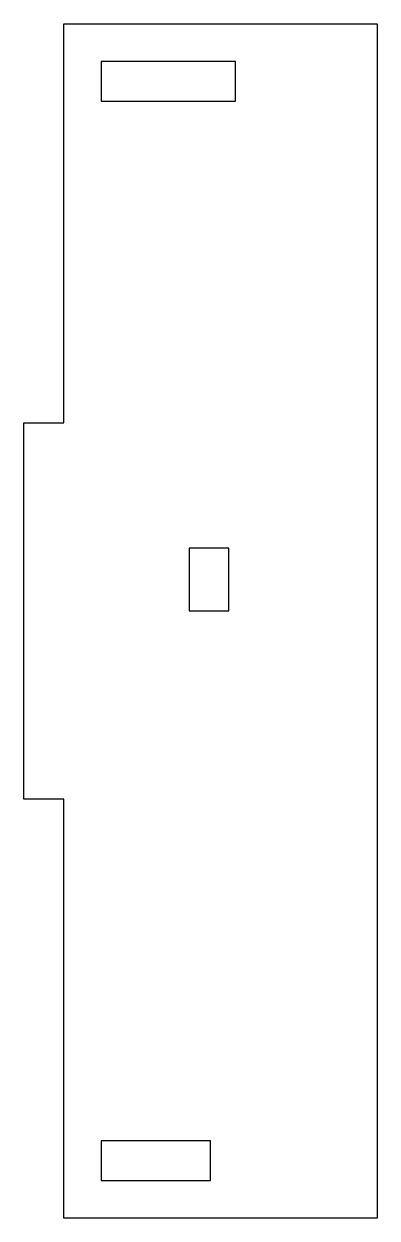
# Model space of a CAD drawing. Header units: millimetres. Extents: x 4.8 to 33, y 110.6 to 205.9.
import ezdxf

# ---------------------------------------------------------------- set-up
doc = ezdxf.new("R2010")
doc.units = ezdxf.units.MM
doc.layers.get('0').update_dxf_attribs({"linetype": 'CONTINUOUS'})

msp = doc.modelspace()

# ---------------------------------------------------------------- linework, layer by layer
for points in [[(32.968, 110.614), (7.968, 110.614), (7.968, 144.039), (4.793, 144.039), (4.793, 174.039), (7.968, 174.039), (7.968, 205.864), (32.968, 205.864)], [(10.968, 199.689), (21.668, 199.689), (21.668, 202.864), (10.968, 202.864)], [(17.968, 159.039), (21.143, 159.039), (21.143, 164.039), (17.968, 164.039)], [(10.968, 113.614), (19.668, 113.614), (19.668, 116.789), (10.968, 116.789)]]:
    msp.add_lwpolyline(points, close=True)

doc.saveas('drawing.dxf')
